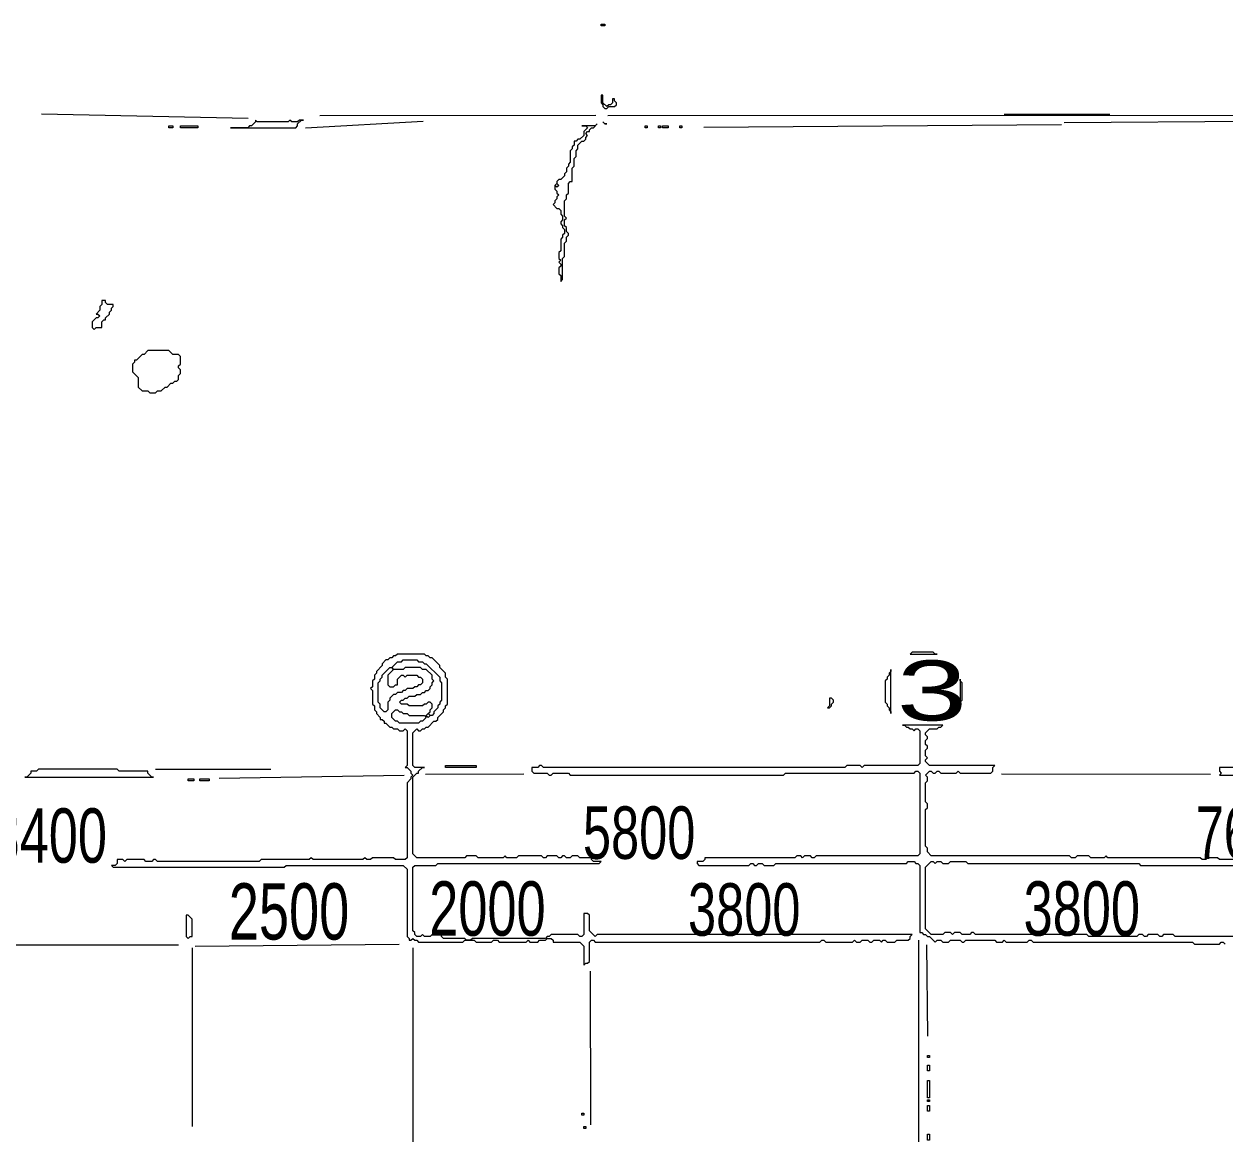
# Model space of a CAD drawing. Extents: x 20 to 3943, y 20 to 2783.
# Drawn here: x 856 to 1482, y 2201 to 2783 of the extents above; entities that cross this region are included whole.
import ezdxf

# ---------------------------------------------------------------- set-up
doc = ezdxf.new("R2010")
doc.units = 0
for name, color, linetype, lineweight in [('OCR_TEXT', 6, 'Continuous', 0), ('TRACE_CURVE', 6, 'Continuous', 0), ('TRACE_STRAIGHT', 5, 'Continuous', 0), ('TRACE_TEXT_SYMBOL', 6, 'Continuous', 0)]:
    doc.layers.add(name, color=color, linetype=linetype, lineweight=lineweight)
doc.styles.add('wqy-unicode', font='wqy-unicode.lff')

msp = doc.modelspace()

# ---------------------------------------------------------------- linework, layer by layer
at = {"layer": 'TRACE_CURVE', "color": 6}
for points in [[(1051, 2455), (1050, 2454), (1049, 2454), (1048, 2453), (1047, 2453), (1046, 2452), (1045, 2452), (1043, 2450), (1043, 2449), (1040, 2446), (1040, 2445), (1039, 2444), (1039, 2442), (1038, 2441), (1038, 2438), (1037, 2437), (1038, 2436), (1038, 2429), (1039, 2428), (1039, 2426), (1040, 2425), (1040, 2424), (1042, 2422), (1042, 2421), (1043, 2421), (1044, 2420), (1044, 2419), (1045, 2419), (1047, 2417), (1048, 2417), (1049, 2416), (1051, 2416), (1052, 2415), (1054, 2415), (1055, 2416), (1056, 2415), (1056, 2397), (1055, 2396), (1056, 2396), (1058, 2394), (1058, 2393), (1059, 2392), (1058, 2391), (1058, 2390), (1056, 2388), (1056, 2349), (1055, 2348), (1050, 2348), (1049, 2349), (1038, 2349), (1037, 2348), (1035, 2348), (1034, 2349), (1033, 2348), (1007, 2348), (1006, 2349), (1005, 2348), (980, 2348), (979, 2347), (926, 2347), (925, 2348), (924, 2348), (923, 2347), (920, 2347)], [(1126, 2350), (1114, 2350), (1113, 2349), (1108, 2349), (1107, 2350), (1106, 2349), (1093, 2349), (1092, 2350), (1087, 2350), (1086, 2349), (1061, 2349), (1059, 2351), (1059, 2391), (1061, 2393), (1062, 2393), (1062, 2394), (1064, 2396), (1065, 2396), (1060, 2396), (1059, 2397), (1059, 2414), (1061, 2416), (1062, 2415), (1063, 2415), (1064, 2416), (1065, 2416), (1066, 2417), (1067, 2417), (1070, 2420), (1071, 2420), (1072, 2421), (1072, 2422), (1075, 2425), (1075, 2426), (1076, 2427), (1076, 2428), (1077, 2429), (1077, 2442), (1076, 2443), (1076, 2445), (1073, 2448), (1073, 2449), (1069, 2453), (1068, 2453), (1067, 2454), (1066, 2454), (1065, 2455), (1051, 2455)], [(1327, 2407), (1326, 2408), (1326, 2410), (1327, 2411), (1327, 2412), (1326, 2413), (1326, 2414), (1328, 2416), (1332, 2416), (1333, 2417), (1334, 2417), (1335, 2418), (1314, 2418), (1315, 2418), (1316, 2417), (1317, 2417), (1318, 2416), (1319, 2416), (1320, 2415), (1321, 2416), (1322, 2416), (1323, 2415), (1323, 2398), (1322, 2397), (1294, 2397), (1293, 2396), (1292, 2397), (1285, 2397), (1284, 2396), (1127, 2396), (1126, 2397), (1125, 2397), (1124, 2396), (1121, 2396), (1121, 2394), (1122, 2393), (1129, 2393), (1130, 2392), (1131, 2392), (1132, 2393), (1140, 2393), (1141, 2392), (1252, 2392), (1253, 2393), (1320, 2393), (1321, 2394), (1322, 2394), (1323, 2393), (1323, 2351), (1322, 2350), (1269, 2350), (1268, 2349), (1267, 2349), (1266, 2350), (1263, 2350), (1262, 2349), (1261, 2350), (1259, 2350), (1258, 2349), (1211, 2349), (1211, 2348), (1210, 2347), (1207, 2347), (1207, 2346)], [(1559, 2348), (1479, 2348), (1478, 2349), (1473, 2349), (1472, 2348), (1470, 2348), (1469, 2349), (1421, 2349), (1420, 2350), (1419, 2349), (1412, 2349), (1411, 2350), (1405, 2350), (1404, 2349), (1402, 2349), (1401, 2350), (1329, 2350), (1327, 2352), (1327, 2354), (1326, 2355), (1326, 2374), (1327, 2375), (1327, 2377), (1326, 2378), (1326, 2388), (1327, 2389), (1327, 2391), (1326, 2392), (1328, 2394), (1329, 2394), (1330, 2393), (1331, 2393), (1332, 2394), (1333, 2394), (1334, 2393), (1342, 2393), (1343, 2394), (1344, 2393), (1360, 2393), (1361, 2394), (1361, 2396), (1362, 2397), (1328, 2397), (1326, 2399), (1326, 2400), (1327, 2401), (1326, 2402), (1326, 2405), (1327, 2406), (1327, 2407)], [(1611, 2396), (1479, 2396), (1479, 2394), (1480, 2393), (1479, 2392), (1603, 2392)], [(920, 2347), (919, 2348), (910, 2348), (909, 2347), (908, 2348), (905, 2348), (905, 2346), (904, 2345), (902, 2345), (903, 2344), (992, 2344), (993, 2345), (1054, 2345), (1056, 2343), (1056, 2308), (1057, 2307), (1057, 2306), (1058, 2306), (1059, 2307), (1060, 2306), (1061, 2306), (1062, 2305), (1085, 2305), (1086, 2306), (1091, 2306), (1092, 2305), (1100, 2305), (1101, 2306), (1103, 2306), (1104, 2305), (1118, 2305), (1119, 2306), (1120, 2305), (1124, 2305), (1125, 2306), (1128, 2306), (1129, 2307), (1131, 2307), (1132, 2306), (1132, 2305), (1146, 2305), (1148, 2303), (1148, 2293), (1149, 2294), (1150, 2294), (1151, 2295), (1151, 2305), (1152, 2306), (1153, 2306), (1154, 2305), (1271, 2305), (1272, 2306), (1273, 2306), (1274, 2305), (1288, 2305), (1289, 2306), (1290, 2305), (1292, 2305), (1293, 2306), (1296, 2306), (1297, 2305), (1298, 2305), (1299, 2306), (1302, 2306)], [(1302, 2306), (1303, 2305), (1304, 2306), (1305, 2306), (1306, 2305), (1310, 2305), (1311, 2306), (1317, 2306), (1318, 2307), (1318, 2308), (1319, 2309), (1155, 2309), (1154, 2308), (1151, 2311), (1151, 2319), (1150, 2320), (1148, 2320), (1148, 2309), (1147, 2308), (1146, 2308), (1145, 2309), (1131, 2309), (1130, 2308), (1129, 2308), (1128, 2307), (1090, 2307), (1089, 2306), (1087, 2306), (1086, 2307), (1075, 2307), (1074, 2308), (1074, 2309), (1069, 2309), (1068, 2308), (1065, 2308), (1064, 2309), (1063, 2308), (1061, 2308), (1060, 2309), (1060, 2310), (1059, 2311), (1059, 2344), (1060, 2345), (1071, 2345), (1072, 2346), (1156, 2346), (1157, 2347), (1153, 2347), (1152, 2348), (1152, 2349), (1146, 2349), (1145, 2350), (1142, 2350), (1141, 2349), (1139, 2349), (1138, 2350), (1137, 2350), (1136, 2349), (1135, 2349), (1134, 2350), (1129, 2350), (1128, 2349), (1127, 2349), (1126, 2350)], [(1207, 2346), (1208, 2345), (1234, 2345), (1235, 2346), (1236, 2346), (1237, 2345), (1238, 2345), (1239, 2346), (1241, 2346), (1242, 2345), (1247, 2345), (1248, 2346), (1316, 2346), (1317, 2347), (1320, 2347), (1321, 2346), (1322, 2346), (1323, 2345), (1323, 2310), (1324, 2310), (1325, 2309), (1326, 2309), (1327, 2308), (1328, 2308), (1331, 2305), (1332, 2306), (1334, 2306), (1335, 2305), (1338, 2305), (1339, 2306), (1344, 2306), (1345, 2305), (1346, 2305), (1347, 2306), (1362, 2306), (1363, 2305), (1366, 2305), (1367, 2306), (1368, 2305), (1379, 2305), (1380, 2306), (1381, 2306), (1382, 2305), (1465, 2305), (1466, 2304), (1479, 2304), (1480, 2305), (1481, 2305), (1482, 2304)], [(1498, 2308), (1456, 2308), (1455, 2309), (1450, 2309), (1449, 2308), (1448, 2308), (1447, 2309), (1442, 2309), (1441, 2308), (1440, 2308), (1439, 2309), (1437, 2309), (1436, 2308), (1411, 2308), (1410, 2309), (1352, 2309), (1351, 2310), (1350, 2310), (1349, 2309), (1345, 2309), (1344, 2310), (1341, 2310), (1340, 2309), (1339, 2310), (1336, 2310), (1335, 2309), (1329, 2309), (1326, 2312), (1326, 2344), (1329, 2347), (1330, 2347), (1331, 2346), (1332, 2347), (1334, 2347), (1335, 2346), (1338, 2346), (1339, 2347), (1347, 2347), (1348, 2346), (1437, 2346), (1438, 2345), (1598, 2345)]]:
    msp.add_lwpolyline(points, dxfattribs=at)
for points in [[(1053, 2451), (1054, 2452), (1061, 2452), (1062, 2451), (1064, 2451), (1065, 2450), (1066, 2450), (1073, 2443), (1073, 2441), (1074, 2440), (1074, 2431), (1073, 2430), (1073, 2429), (1072, 2428), (1072, 2427), (1070, 2425), (1070, 2424), (1069, 2423), (1068, 2423), (1067, 2424), (1068, 2425), (1068, 2426), (1069, 2427), (1069, 2429), (1068, 2430), (1067, 2430), (1066, 2429), (1065, 2429), (1064, 2428), (1057, 2428), (1056, 2429), (1053, 2429), (1052, 2430), (1053, 2431), (1054, 2431), (1055, 2432), (1056, 2432), (1057, 2433), (1060, 2433), (1061, 2434), (1063, 2434), (1064, 2435), (1065, 2435), (1066, 2436), (1067, 2436), (1068, 2437), (1068, 2438), (1069, 2439), (1069, 2440), (1070, 2441), (1069, 2442), (1069, 2444), (1066, 2447), (1064, 2447), (1063, 2448), (1055, 2448), (1054, 2447), (1049, 2447), (1048, 2448), (1051, 2451)], [(1047, 2448), (1048, 2448), (1049, 2447), (1046, 2444), (1046, 2439), (1047, 2438), (1049, 2438), (1050, 2439), (1051, 2439), (1051, 2442), (1053, 2444), (1054, 2444), (1055, 2443), (1056, 2444), (1061, 2444), (1062, 2443), (1063, 2443), (1064, 2442), (1064, 2440), (1063, 2439), (1062, 2439), (1061, 2438), (1060, 2438), (1059, 2437), (1056, 2437), (1055, 2436), (1054, 2436), (1053, 2435), (1051, 2435), (1050, 2434), (1049, 2434), (1047, 2432), (1047, 2431), (1046, 2430), (1046, 2426), (1045, 2425), (1044, 2425), (1042, 2427), (1042, 2429), (1041, 2430), (1041, 2440), (1042, 2441), (1042, 2442), (1043, 2443), (1043, 2444)], [(1050, 2426), (1051, 2426), (1052, 2425), (1053, 2425), (1054, 2424), (1056, 2424), (1057, 2423), (1065, 2423), (1066, 2422), (1064, 2420), (1063, 2420), (1062, 2419), (1052, 2419), (1051, 2420), (1050, 2420), (1048, 2422), (1048, 2424)], [(1066, 2423), (1067, 2424), (1068, 2423), (1067, 2422)]]:
    msp.add_lwpolyline(points, close=True, dxfattribs=at)
at = {"layer": 'TRACE_STRAIGHT', "color": 5}
for p, q in [((865.575, 2736.27), (973.186, 2733.974)), ((1010.623, 2735.417), (1154.372, 2735.604)), ((1160.624, 2735.34), (1838.125, 2735.924)), ((1367, 2736), (1422, 2736)), ((1003.036, 2728.97), (1064.443, 2732.404)), ((1210.62, 2729.366), (1396.887, 2730.731)), ((1398.107, 2731.818), (1590.629, 2732.882)), ((925, 2395), (985, 2395)), ((958.097, 2390.434), (1054.401, 2391.939)), ((1065.618, 2392.469), (1116.878, 2392.603)), ((1365.622, 2392.648), (1474.375, 2392.506)), ((831.874, 2303.586), (936.876, 2303.647)), ((944, 2302), (944, 2209)), ((945.631, 2302.961), (1051.895, 2303.934)), ((1059, 2302), (1059, 2201)), ((1322.25, 2306.125), (1322.307, 2201.126)), ((1326.442, 2303.634), (1326.992, 2256.097)), ((1151.414, 2289.878), (1151.546, 2209.872))]:
    msp.add_line(p, q, dxfattribs=at)
at = {"layer": 'TRACE_TEXT_SYMBOL', "color": 6}
for points in [[(1157, 2783), (1159, 2783), (1159, 2782), (1157, 2782)], [(1157, 2746), (1157, 2742), (1158, 2741), (1158, 2740), (1159, 2739), (1160, 2739), (1161, 2740), (1164, 2740), (1165, 2741), (1165, 2742), (1164, 2743), (1164, 2744), (1163, 2744), (1163, 2742), (1162, 2741), (1161, 2741), (1160, 2740), (1158, 2742), (1158, 2746)], [(932, 2730), (934, 2730), (934, 2729), (932, 2729)], [(938, 2730), (947, 2730), (947, 2729), (938, 2729)], [(977, 2733), (977, 2732), (975, 2730), (974, 2730), (973, 2729), (964, 2729), (998, 2729), (999, 2730), (999, 2731), (1001, 2733), (1002, 2733), (1000, 2733), (999, 2732), (996, 2732), (995, 2733), (994, 2732), (978, 2732)], [(1158, 2732), (1159, 2731), (1160, 2731), (1159, 2731)], [(1180, 2730), (1181, 2730), (1181, 2729), (1180, 2729)], [(1187, 2730), (1188, 2730), (1188, 2729), (1187, 2729)], [(1189, 2730), (1192, 2730), (1192, 2729), (1189, 2729)], [(1198, 2730), (1199, 2730), (1199, 2729), (1198, 2729)], [(1133, 2699), (1134, 2700), (1135, 2699), (1134, 2698)], [(897, 2639), (897, 2637), (896, 2636), (896, 2634), (894, 2632), (895, 2632), (896, 2631), (895, 2630), (894, 2630), (892, 2628), (892, 2625), (893, 2624), (894, 2625), (897, 2625), (897, 2628), (898, 2629), (899, 2629), (899, 2630), (901, 2632), (901, 2633), (902, 2634), (902, 2635), (903, 2636), (903, 2637), (900, 2637), (899, 2638), (899, 2639)], [(921, 2613), (919, 2611), (918, 2611), (915, 2608), (914, 2608), (914, 2607), (913, 2606), (913, 2602), (916, 2599), (916, 2594), (918, 2592), (921, 2592), (922, 2591), (925, 2591), (926, 2592), (928, 2592), (930, 2594), (931, 2594), (933, 2596), (934, 2596), (935, 2597), (936, 2597), (937, 2598), (937, 2600), (938, 2601), (938, 2603), (937, 2604), (937, 2605), (938, 2606), (938, 2610), (937, 2611), (934, 2611), (932, 2613)], [(1319, 2456), (1318, 2455), (1332, 2455), (1331, 2455), (1330, 2456)], [(1308, 2447), (1308, 2446), (1307, 2445), (1307, 2444), (1306, 2443), (1306, 2442), (1305, 2441), (1305, 2430), (1306, 2429), (1306, 2428), (1307, 2427), (1307, 2426), (1308, 2425), (1308, 2424)], [(1344, 2442), (1344, 2429), (1344, 2430), (1345, 2431), (1345, 2440), (1344, 2441)], [(1276, 2432), (1276, 2428), (1275, 2427), (1276, 2427), (1277, 2428), (1277, 2429), (1278, 2430), (1278, 2431), (1277, 2432)], [(1076, 2397), (1092, 2397), (1092, 2396), (1076, 2396)], [(864, 2395), (863, 2394), (860, 2394), (860, 2393), (858, 2391), (857, 2391), (924, 2391), (923, 2391), (921, 2393), (921, 2394), (906, 2394), (905, 2395)], [(942, 2390), (945, 2390), (945, 2389), (942, 2389)], [(948, 2390), (953, 2390), (953, 2389), (948, 2389)], [(941, 2319), (941, 2308), (942, 2307), (943, 2308), (944, 2308), (944, 2317), (942, 2319)], [(1327, 2246), (1328, 2246), (1328, 2245), (1327, 2245)], [(1327, 2241), (1328, 2241), (1328, 2238), (1327, 2238)], [(1327, 2233), (1328, 2233), (1328, 2224), (1327, 2224)], [(1327, 2223), (1328, 2223), (1328, 2222), (1327, 2222)], [(1147, 2216), (1148, 2216), (1148, 2215), (1147, 2215)], [(1327, 2220), (1328, 2220), (1328, 2217), (1327, 2217)], [(1148, 2209), (1149, 2209), (1149, 2208), (1148, 2208)], [(1327, 2205), (1328, 2205), (1328, 2202), (1327, 2202)]]:
    msp.add_lwpolyline(points, close=True, dxfattribs=at)
for points in [[(1155, 2731), (1154, 2730), (1147, 2730), (1149, 2730), (1150, 2729), (1148, 2727), (1148, 2725), (1146, 2723), (1145, 2723), (1144, 2722), (1143, 2722), (1143, 2720), (1142, 2719), (1142, 2718), (1141, 2717), (1141, 2711), (1140, 2710), (1140, 2709), (1139, 2708), (1139, 2706), (1138, 2705), (1138, 2704), (1136, 2702), (1135, 2702), (1134, 2701), (1134, 2700), (1133, 2699), (1133, 2697), (1134, 2696), (1134, 2695), (1135, 2694), (1134, 2693), (1134, 2692), (1133, 2691), (1133, 2690), (1132, 2689), (1134, 2687), (1135, 2687), (1136, 2686), (1136, 2684), (1137, 2683), (1137, 2681), (1136, 2680), (1136, 2679), (1137, 2678), (1137, 2677), (1138, 2676), (1138, 2674), (1137, 2673), (1137, 2672), (1136, 2671), (1136, 2665), (1135, 2664), (1135, 2661), (1136, 2660), (1135, 2659), (1136, 2658), (1136, 2657), (1135, 2656), (1135, 2653), (1136, 2652), (1136, 2649), (1137, 2650), (1137, 2661)], [(1137, 2661), (1138, 2662), (1138, 2669), (1139, 2670), (1139, 2672), (1140, 2673), (1140, 2674), (1139, 2675), (1139, 2677), (1138, 2678), (1138, 2681), (1139, 2682), (1138, 2683), (1138, 2691), (1139, 2692), (1139, 2694), (1140, 2695), (1140, 2700), (1141, 2701), (1142, 2701), (1142, 2708), (1143, 2709), (1143, 2713), (1144, 2714), (1144, 2717), (1145, 2718), (1145, 2720), (1147, 2722), (1148, 2722), (1149, 2723), (1149, 2724), (1150, 2725), (1149, 2726), (1150, 2727), (1151, 2727), (1151, 2728), (1152, 2729), (1153, 2729), (1155, 2731)]]:
    msp.add_lwpolyline(points, dxfattribs=at)

# ---------------------------------------------------------------- texts
at = {"layer": 'OCR_TEXT', "color": 6, "style": 'wqy-unicode'}
for s, height, width, p in [('3', 31.27, 1.576358, (1311, 2420.417)), ('8400', 28.308, 0.72, (839.075, 2346.377)), ('5800', 27.3319, 0.72, (1147.573, 2348.364)), ('7600', 27.3319, 0.72, (1466.657, 2348.364)), ('2500', 29.2842, 0.72, (963.149, 2306.39)), ('2000', 28.308, 0.72, (1067.515, 2308.377)), ('3800', 27.3319, 0.72, (1202.299, 2308.364)), ('3800', 28.308, 0.72, (1377.06, 2308.377))]:
    msp.add_text(s, height=height, dxfattribs=dict(at, width=width)).set_placement(p)

doc.saveas('drawing.dxf')
